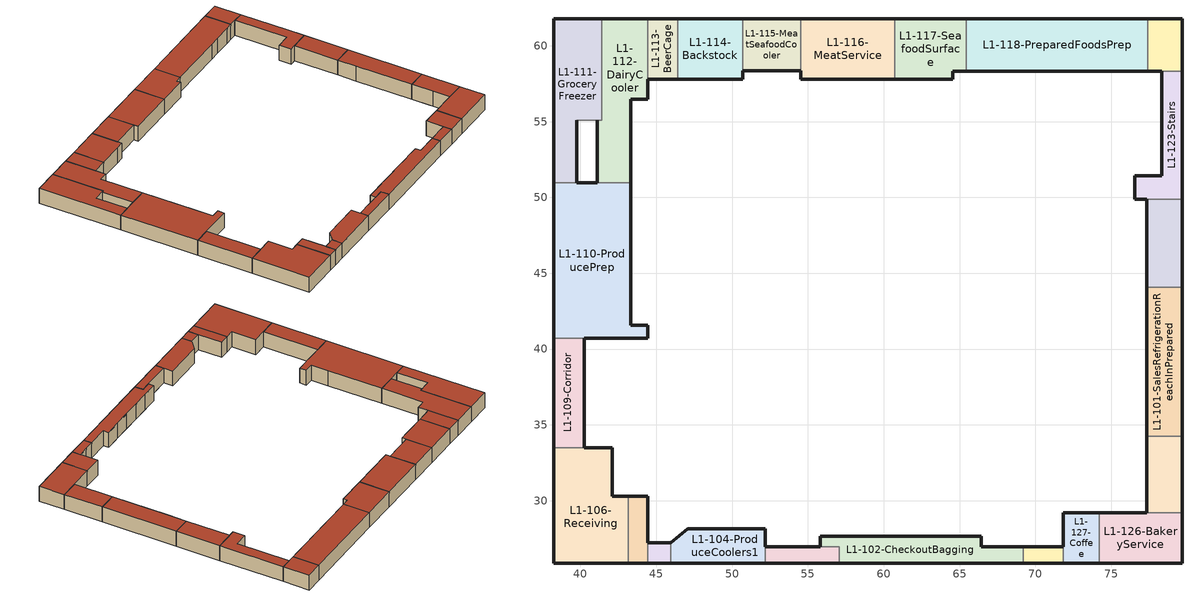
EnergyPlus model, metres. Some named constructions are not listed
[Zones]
L1-106-Receiving
 floor ground (Interior Floor): 38.22,25.88 38.22,33.5 42.09,33.5 42.09,30.31 43.15,30.31 43.15,25.88 z0
 wall outside (Exterior Wall): 43.15,30.31 42.09,30.31 42.09,33.5 40.26,33.5 / 38.22,33.5 38.22,25.88 43.15,25.88 z0:2.13
 wall to L1-109-Corridor (Interior Wall): 40.26,33.5 38.22,33.5 z0:2.13
 wall to L1-106-ReceivingTransformers2 (Interior Wall): 43.15,25.88 43.15,30.31 z0:2.13
 roof outside (Exterior Roof): 38.22,25.88 43.15,25.88 43.15,30.31 42.09,30.31 42.09,33.5 38.22,33.5 z2.13
L1-112-DairyCooler
 floor ground (Interior Floor): 41.12,50.96 41.12,55.08 41.4,55.08 41.4,61.78 44.44,61.78 44.44,56.48 43.31,56.48 43.31,50.96 z0
 wall outside (Exterior Wall): 41.12,55.08 41.12,50.96 / 43.31,50.96 43.31,56.48 44.44,56.48 44.44,57.81 / 44.44,61.78 41.4,61.78 z0:2.13
 wall to L1-111-GroceryFreezer (Interior Wall): 41.4,61.78 41.4,55.08 41.12,55.08 z0:2.13
 wall to L1-110-ProducePrep (Interior Wall): 41.12,50.96 43.31,50.96 z0:2.13
 wall to L1-113-BeerCage (Interior Wall): 44.44,57.81 44.44,61.78 z0:2.13
 roof outside (Exterior Roof): 41.12,50.96 43.31,50.96 43.31,56.48 44.44,56.48 44.44,61.78 41.4,61.78 41.4,55.08 41.12,55.08 z2.13
L1-110-ProducePrep
 floor ground (Interior Floor): 38.22,40.72 38.22,50.96 43.31,50.96 43.31,41.57 44.44,41.57 44.44,40.72 z0
 wall outside (Exterior Wall): 38.22,50.96 38.22,40.72 / 40.26,40.72 44.44,40.72 44.44,41.57 43.31,41.57 43.31,43.77 43.31,50.96 / 41.12,50.96 39.75,50.96 z0:2.13
 wall to L1-111-GroceryFreezer (Interior Wall): 39.75,50.96 38.22,50.96 z0:2.13
 wall to L1-109-Corridor (Interior Wall): 38.22,40.72 40.26,40.72 z0:2.13
 roof outside (Exterior Roof): 38.22,40.72 44.44,40.72 44.44,41.57 43.31,41.57 43.31,50.96 38.22,50.96 z2.13
L1-109-Corridor
 floor ground (Interior Floor): 38.22,33.5 38.22,40.72 40.26,40.72 40.26,33.5 z0
 wall outside (Exterior Wall): 38.22,40.72 38.22,33.5 / 40.26,33.5 40.26,40.72 z0:2.13
 roof outside (Exterior Roof): 38.22,33.5 40.26,33.5 40.26,40.72 38.22,40.72 z2.13
L1-123-Stairs
 floor ground (Interior Floor): 76.57,49.87 76.57,51.44 78.33,51.44 78.33,58.34 79.67,58.34 79.67,49.87 z0
 wall outside (Exterior Wall): 78.33,58.34 78.33,51.44 76.57,51.44 76.57,49.87 77.34,49.87 / 79.67,49.87 79.67,58.34 z0:2.13
 wall to L1-101-SalesRefrigerationReachInChees (Interior Wall): 77.34,49.87 79.67,49.87 z0:2.13
 wall to L1-119-DeliCooler (Interior Wall): 79.67,58.34 78.33,58.34 z0:2.13
 roof outside (Exterior Roof): 76.57,49.87 79.67,49.87 79.67,58.34 78.33,58.34 78.33,51.44 76.57,51.44 z2.13
L1-119-DeliCooler
 floor ground (Interior Floor): 77.42,58.34 77.42,61.78 79.67,61.78 79.67,58.34 z0
 wall outside (Exterior Wall): 79.67,58.34 79.67,61.78 77.42,61.78 / 77.42,58.34 78.33,58.34 z0:2.13
 wall to L1-118-PreparedFoodsPrep (Interior Wall): 77.42,61.78 77.42,58.34 z0:2.13
 roof outside (Exterior Roof): 77.42,58.34 79.67,58.34 79.67,61.78 77.42,61.78 z2.13
L1-118-PreparedFoodsPrep
 floor ground (Interior Floor): 65.46,58.34 65.46,61.78 77.42,61.78 77.42,58.34 z0
 wall outside (Exterior Wall): 77.42,61.78 65.46,61.78 / 65.46,58.34 72.85,58.34 74.22,58.34 76.57,58.34 77.42,58.34 z0:2.13
 wall to L1-117-SeafoodSurface (Interior Wall): 65.46,61.78 65.46,58.34 z0:2.13
 roof outside (Exterior Roof): 65.46,58.34 77.42,58.34 77.42,61.78 65.46,61.78 z2.13
L1-115-MeatSeafoodCooler
 floor ground (Interior Floor): 50.69,58.37 50.69,61.78 54.53,61.78 54.53,58.37 z0
 wall outside (Exterior Wall): 50.69,58.37 54.53,58.37 / 54.53,61.78 50.69,61.78 z0:2.13
 wall to L1-116-MeatService (Interior Wall): 54.53,58.37 54.53,61.78 z0:2.13
 wall to L1-114-Backstock (Interior Wall): 50.69,61.78 50.69,58.37 z0:2.13
 roof outside (Exterior Roof): 50.69,58.37 54.53,58.37 54.53,61.78 50.69,61.78 z2.13
L1-101-SalesRefrigerationReachInPrepared
 floor ground (Interior Floor): 77.34,34.25 77.34,44.08 79.67,44.08 79.67,34.25 z0
 wall outside (Exterior Wall): 79.67,34.25 79.67,44.08 / 77.34,44.08 77.34,41.61 77.34,34.25 z0:2.13
 wall to L1-101-SalesRefrigerationReachInBeverages (Interior Wall): 77.34,34.25 79.67,34.25 z0:2.13
 wall to L1-101-SalesRefrigerationReachInChees (Interior Wall): 79.67,44.08 77.34,44.08 z0:2.13
 roof outside (Exterior Roof): 77.34,34.25 79.67,34.25 79.67,44.08 77.34,44.08 z2.13
L1-101-SalesRefrigerationReachInChees
 floor ground (Interior Floor): 77.34,44.08 77.34,49.87 79.67,49.87 79.67,44.08 z0
 wall outside (Exterior Wall): 77.34,49.87 77.34,44.08 / 79.67,44.08 79.67,49.87 z0:2.13
 roof outside (Exterior Roof): 77.34,44.08 79.67,44.08 79.67,49.87 77.34,49.87 z2.13
L1-101-SalesRefrigerationReachInBeverages
 floor ground (Interior Floor): 77.34,29.21 77.34,34.25 79.67,34.25 79.67,29.21 z0
 wall outside (Exterior Wall): 79.67,29.21 79.67,34.25 / 77.34,34.25 77.34,31.36 77.34,29.21 z0:2.13
 wall to L1-126-BakeryService (Interior Wall): 77.34,29.21 79.67,29.21 z0:2.13
 roof outside (Exterior Roof): 77.34,29.21 79.67,29.21 79.67,34.25 77.34,34.25 z2.13
L1-102-CheckoutBagging
 floor ground (Interior Floor): 57.06,25.88 57.06,26.95 55.81,26.95 55.81,27.65 66.45,27.65 66.45,26.95 69.19,26.95 69.19,25.88 z0
 wall outside (Exterior Wall): 57.06,25.88 69.19,25.88 / 69.19,26.95 66.45,26.95 66.45,27.65 64.37,27.65 62.21,27.65 60.05,27.65 57.88,27.65 55.81,27.65 55.81,26.95 z0:2.13
 wall to L1-101-EntranceExit (Interior Wall): 55.81,26.95 57.06,26.95 57.06,25.88 z0:2.13
 wall to L1-102-Exit (Interior Wall): 69.19,25.88 69.19,26.95 z0:2.13
 roof outside (Exterior Roof): 57.06,25.88 69.19,25.88 69.19,26.95 66.45,26.95 66.45,27.65 55.81,27.65 55.81,26.95 57.06,26.95 z2.13
L1-104-ProduceCoolers1
 floor ground (Interior Floor): 45.97,25.88 45.97,27.22 47.06,28.16 52.18,28.16 52.19,25.88 z0
 wall outside (Exterior Wall): 52.18,26.95 52.18,28.16 47.06,28.16 45.97,27.22 / 45.97,25.88 52.19,25.88 z0:2.13
 wall to L1-Shaft (Interior Wall): 45.97,27.22 45.97,25.88 z0:2.13
 wall to L1-101-EntranceExit (Interior Wall): 52.19,25.88 52.18,26.95 z0:2.13
 roof outside (Exterior Roof): 45.97,25.88 52.19,25.88 52.18,28.16 47.06,28.16 45.97,27.22 z2.13
L1-101-EntranceExit
 floor ground (Interior Floor): 52.19,25.88 52.18,26.95 57.06,26.95 57.06,25.88 z0
 wall outside (Exterior Wall): 52.19,25.88 57.06,25.88 / 55.81,26.95 52.18,26.95 z0:2.13
 roof outside (Exterior Roof): 52.19,25.88 57.06,25.88 57.06,26.95 52.18,26.95 z2.13
L1-Shaft
 floor ground (Interior Floor): 44.44,25.88 44.44,27.22 45.97,27.22 45.97,25.88 z0
 wall outside (Exterior Wall): 45.97,27.22 44.44,27.22 / 44.44,25.88 45.97,25.88 z0:2.13
 wall to L1-106-ReceivingTransformers2 (Interior Wall): 44.44,27.22 44.44,25.88 z0:2.13
 roof outside (Exterior Roof): 44.44,25.88 45.97,25.88 45.97,27.22 44.44,27.22 z2.13
L1-102-Exit
 floor ground (Interior Floor): 69.19,25.88 69.19,26.95 71.84,26.95 71.84,25.88 z0
 wall outside (Exterior Wall): 69.19,25.88 71.84,25.88 / 71.84,26.95 70.44,26.95 69.19,26.95 z0:2.13
 wall to L1-127-Coffee (Interior Wall): 71.84,25.88 71.84,26.95 z0:2.13
 roof outside (Exterior Roof): 69.19,25.88 71.84,25.88 71.84,26.95 69.19,26.95 z2.13
L1-114-Backstock
 floor ground (Interior Floor): 46.42,57.81 46.42,61.78 50.69,61.78 50.69,57.81 z0
 wall outside (Exterior Wall): 50.69,61.78 46.42,61.78 / 46.42,57.81 49.53,57.81 50.69,57.81 50.69,58.37 z0:2.13
 wall to L1-113-BeerCage (Interior Wall): 46.42,61.78 46.42,57.81 z0:2.13
 roof outside (Exterior Roof): 46.42,57.81 50.69,57.81 50.69,61.78 46.42,61.78 z2.13
L1-113-BeerCage
 floor ground (Interior Floor): 44.44,57.81 44.44,61.78 46.42,61.78 46.42,57.81 z0
 wall outside (Exterior Wall): 44.44,57.81 46.42,57.81 / 46.42,61.78 44.44,61.78 z0:2.13
 roof outside (Exterior Roof): 44.44,57.81 46.42,57.81 46.42,61.78 44.44,61.78 z2.13
L1-106-ReceivingTransformers2
 floor ground (Interior Floor): 43.15,25.88 43.15,30.31 44.44,30.31 44.44,25.88 z0
 wall outside (Exterior Wall): 43.15,25.88 44.44,25.88 / 44.44,27.22 44.44,30.31 43.15,30.31 z0:2.13
 roof outside (Exterior Roof): 43.15,25.88 44.44,25.88 44.44,30.31 43.15,30.31 z2.13
L1-111-GroceryFreezer
 floor ground (Interior Floor): 38.22,50.96 38.22,61.78 41.4,61.78 41.4,55.08 39.75,55.08 39.75,50.96 z0
 wall outside (Exterior Wall): 39.75,50.96 39.75,55.08 / 41.4,61.78 38.22,61.78 38.22,50.96 z0:2.13
 roof outside (Exterior Roof): 38.22,50.96 39.75,50.96 39.75,55.08 41.4,55.08 41.4,61.78 38.22,61.78 z2.13
L1-116-MeatService
 floor ground (Interior Floor): 54.53,57.81 54.53,61.78 60.74,61.78 60.74,57.81 z0
 wall outside (Exterior Wall): 60.74,61.78 54.53,61.78 / 54.53,58.37 54.53,57.81 60.74,57.81 z0:2.13
 wall to L1-117-SeafoodSurface (Interior Wall): 60.74,57.81 60.74,61.78 z0:2.13
 roof outside (Exterior Roof): 54.53,57.81 60.74,57.81 60.74,61.78 54.53,61.78 z2.13
L1-117-SeafoodSurface
 floor ground (Interior Floor): 60.74,57.81 60.74,61.78 65.46,61.78 65.46,58.34 64.56,58.34 64.56,57.81 z0
 wall outside (Exterior Wall): 60.74,57.81 64.56,57.81 64.56,58.34 65.46,58.34 / 65.46,61.78 60.74,61.78 z0:2.13
 roof outside (Exterior Roof): 60.74,57.81 64.56,57.81 64.56,58.34 65.46,58.34 65.46,61.78 60.74,61.78 z2.13
L1-127-Coffee
 floor ground (Interior Floor): 71.84,25.88 71.84,29.21 74.23,29.21 74.23,25.88 z0
 wall outside (Exterior Wall): 74.23,29.21 71.84,29.21 71.84,26.95 / 71.84,25.88 74.23,25.88 z0:2.13
 wall to L1-126-BakeryService (Interior Wall): 74.23,25.88 74.23,29.21 z0:2.13
 roof outside (Exterior Roof): 71.84,25.88 74.23,25.88 74.23,29.21 71.84,29.21 z2.13
L1-126-BakeryService
 floor ground (Interior Floor): 74.23,25.88 74.23,29.21 79.67,29.21 79.67,25.88 z0
 wall outside (Exterior Wall): 74.23,25.88 79.67,25.88 79.67,29.21 / 77.34,29.21 74.23,29.21 z0:2.13
 roof outside (Exterior Roof): 74.23,25.88 79.67,25.88 79.67,29.21 74.23,29.21 z2.13
[Zone] Type=1
L1-106-Receiving; L1-112-DairyCooler; L1-110-ProducePrep; L1-109-Corridor; L1-123-Stairs; L1-119-DeliCooler; L1-118-PreparedFoodsPrep; L1-115-MeatSeafoodCooler; L1-101-SalesRefrigerationReachInPrepared; L1-101-SalesRefrigerationReachInChees; L1-101-SalesRefrigerationReachInBeverages; L1-102-CheckoutBagging; L1-104-ProduceCoolers1; L1-101-EntranceExit; L1-Shaft; L1-102-Exit; L1-114-Backstock; L1-113-BeerCage; L1-106-ReceivingTransformers2; L1-111-GroceryFreezer; L1-116-MeatService; L1-117-SeafoodSurface; L1-127-Coffee; L1-126-BakeryService
